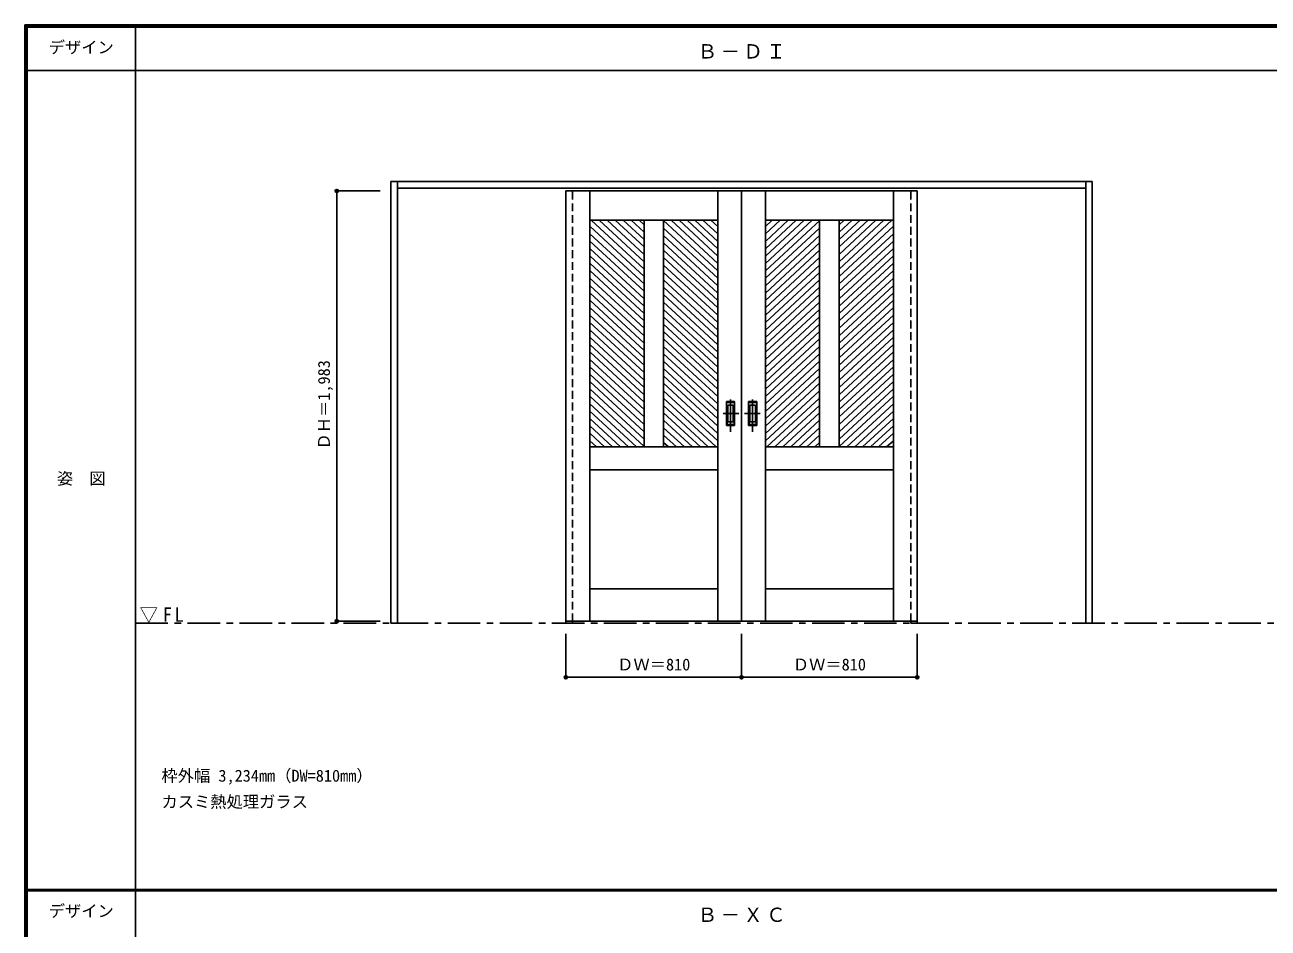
# Model space of a CAD drawing. Units: millimetres, scale not verified. Extents: x -6000 to 5700, y -4307 to 4260.
# Drawn here: x -6000 to -267, y 12 to 4175 of the extents above; entities that cross this region are included whole.
import ezdxf
from ezdxf.enums import TextEntityAlignment as Align

# ---------------------------------------------------------------- set-up
doc = ezdxf.new("R2010")
doc.units = ezdxf.units.MM
doc.header["$LTSCALE"] = 30
doc.header["$PDMODE"] = 32
doc.header["$PDSIZE"] = 15
doc.linetypes.add('CHAIN1', pattern=[8, 5, -1, 1, -1])
doc.linetypes.add('DASHED1', pattern=[1.8, 1.2, -0.6])
for name, color, linetype in [('0-1_通り芯', 7, 'CHAIN1'), ('0-2_扉', 7, 'Continuous'), ('0-4_枠', 3, 'Continuous'), ('0-6_引手', 7, 'Continuous'), ('0-A_文字', 7, 'Continuous'), ('0-B_寸法', 7, 'Continuous'), ('0-C_ハッチ', 4, 'DASHED1'), ('F-1_枠', 6, 'Continuous'), ('F-A_文字', 7, 'Continuous')]:
    doc.layers.add(name, color=color, linetype=linetype)
doc.styles.add('ＭＳ ゴシック', font='')
doc.styles.get('ＭＳ ゴシック').set_extended_font_data('MS Gothic')

msp = doc.modelspace()

# ---------------------------------------------------------------- linework, layer by layer
at = {"layer": '0-1_通り芯'}
msp.add_line((-5490, 1418), (5690, 1418), dxfattribs=at)
at = {"layer": '0-2_扉'}
for p, q in [((-2695, 3409.5), (-3505, 3409.5)), ((-3395, 3409.5), (-3395, 1426.5)), ((-2805, 3409.5), (-2805, 1426.5)), ((-2695, 3409.5), (-2695, 1426.5)), ((-2695, 3409.5), (-1885, 3409.5)), ((-2695, 3409.5), (-2695, 1426.5)), ((-2585, 3409.5), (-2585, 1426.5)), ((-1995, 3409.5), (-1995, 1426.5)), ((-2805, 3274.5), (-3395, 3274.5)), ((-3145, 3274.5), (-3145, 2229.5)), ((-3055, 3274.5), (-3055, 2229.5)), ((-2585, 3274.5), (-1995, 3274.5)), ((-2335, 3274.5), (-2335, 2229.5)), ((-2245, 3274.5), (-2245, 2229.5)), ((-3395, 2229.5), (-2805, 2229.5)), ((-1995, 2229.5), (-2585, 2229.5)), ((-2805, 2124.5), (-3395, 2124.5)), ((-2585, 2124.5), (-1995, 2124.5)), ((-2805, 1576.5), (-3395, 1576.5)), ((-2585, 1576.5), (-1995, 1576.5))]:
    msp.add_line(p, q, dxfattribs=at)
for points in [[(-2695, 1426.5), (-3505, 1426.5), (-3505, 3409.5)], [(-2695, 1426.5), (-1885, 1426.5), (-1885, 3409.5)]]:
    msp.add_lwpolyline(points, dxfattribs=at)
at = {"layer": '0-4_枠'}
for p, q in [((-4312, 1418), (-4312, 3453)), ((-4312, 3453), (-1078, 3453)), ((-4282, 1418), (-4282, 3453)), ((-1108, 1418), (-1108, 3453)), ((-1078, 1418), (-1078, 3453)), ((-4282, 3423), (-1108, 3423)), ((-4282, 1418), (-4312, 1418)), ((-3505, 1426.5), (-3505, 1418)), ((-3505, 1418), (-3475, 1418)), ((-3475, 1426.5), (-3475, 1418)), ((-1915, 1426.5), (-1915, 1418)), ((-1915, 1418), (-1885, 1418)), ((-1885, 1426.5), (-1885, 1418)), ((-1078, 1418), (-1108, 1418))]:
    msp.add_line(p, q, dxfattribs=at)
at = {"layer": '0-4_枠', "color": 4, "linetype": 'DASHED1'}
for p, q in [((-3505, 1426), (-3505, 3423)), ((-3475, 1426), (-3475, 3423)), ((-1915, 1426), (-1915, 3423)), ((-1885, 1426), (-1885, 3423))]:
    msp.add_line(p, q, dxfattribs=at)
at = {"layer": '0-6_引手', "linetype": 'CHAIN1'}
for p, q in [((-2746, 2298.77), (-2746, 2469.62)), ((-2746, 2298.77), (-2746, 2469.62)), ((-2644, 2298.77), (-2644, 2469.62)), ((-2707.93, 2384), (-2780.44, 2384)), ((-2707.93, 2384), (-2780.44, 2384)), ((-2682.07, 2384), (-2609.56, 2384))]:
    msp.add_line(p, q, dxfattribs=at)
at = {"layer": '0-6_引手'}
for p, q in [((-2727, 2439), (-2765, 2439)), ((-2765, 2329), (-2765, 2439)), ((-2727, 2439), (-2765, 2439)), ((-2765, 2329), (-2765, 2439)), ((-2733.5, 2423), (-2758.5, 2423)), ((-2758.5, 2345), (-2758.5, 2423)), ((-2733.5, 2423), (-2758.5, 2423)), ((-2758.5, 2345), (-2758.5, 2423)), ((-2733.5, 2345), (-2733.5, 2423)), ((-2733.5, 2345), (-2733.5, 2423)), ((-2727, 2329), (-2727, 2439)), ((-2727, 2329), (-2727, 2439)), ((-2663, 2439), (-2625, 2439)), ((-2663, 2329), (-2663, 2439)), ((-2656.5, 2423), (-2631.5, 2423)), ((-2656.5, 2345), (-2656.5, 2423)), ((-2631.5, 2345), (-2631.5, 2423)), ((-2625, 2329), (-2625, 2439)), ((-2727, 2329), (-2765, 2329)), ((-2727, 2329), (-2765, 2329)), ((-2733.5, 2345), (-2758.5, 2345)), ((-2733.5, 2345), (-2758.5, 2345)), ((-2663, 2329), (-2625, 2329)), ((-2656.5, 2345), (-2631.5, 2345))]:
    msp.add_line(p, q, dxfattribs=at)
at = {"layer": '0-6_引手', "linetype": 'DASHED1'}
for p, q in [((-2762, 2333), (-2762, 2435)), ((-2762, 2333), (-2762, 2435)), ((-2628, 2333), (-2628, 2435)), ((-2730, 2333), (-2762, 2333)), ((-2730, 2333), (-2762, 2333)), ((-2660, 2333), (-2628, 2333))]:
    msp.add_line(p, q, dxfattribs=at)
for points in [[(-2730, 2333), (-2730, 2435), (-2762, 2435)], [(-2730, 2333), (-2730, 2435), (-2762, 2435)], [(-2660, 2333), (-2660, 2435), (-2628, 2435)]]:
    msp.add_lwpolyline(points, dxfattribs=at)
at = {"layer": '0-B_寸法', "color": 4}
for p, q in [((-4562, 3409.5), (-4362, 3409.5)), ((-4562, 3409.5), (-4562, 1426.5)), ((-4562, 1426.5), (-4362, 1426.5)), ((-3505, 1168), (-3505, 1368)), ((-2695, 1168), (-2695, 1368)), ((-1885, 1168), (-1885, 1368)), ((-3505, 1168), (-1885, 1168))]:
    msp.add_line(p, q, dxfattribs=at)
at = {"layer": '0-B_寸法'}
for p in [(-4562, 3409.5), (-4562, 1426.5), (-3505, 1168), (-2695, 1168), (-1885, 1168)]:
    msp.add_point(p, dxfattribs=at)
at = {"layer": '0-C_ハッチ', "linetype": 'Continuous'}
for p, q in [((-3388.3, 3274.5), (-3145, 3049.22)), ((-3351.5, 3274.5), (-3145, 3083.29)), ((-3314.71, 3274.5), (-3145, 3117.37)), ((-3277.91, 3274.5), (-3145, 3151.44)), ((-3241.11, 3274.5), (-3145, 3185.51)), ((-3204.32, 3274.5), (-3145, 3219.58)), ((-3167.52, 3274.5), (-3145, 3253.65)), ((-3057.13, 3274.5), (-2805, 3041.05)), ((-3020.33, 3274.5), (-2805, 3075.12)), ((-2983.53, 3274.5), (-2805, 3109.19)), ((-2946.74, 3274.5), (-2805, 3143.26)), ((-2909.94, 3274.5), (-2805, 3177.33)), ((-2873.14, 3274.5), (-2805, 3211.4)), ((-2836.35, 3274.5), (-2805, 3245.47)), ((-2406.47, 3274.5), (-2585, 3109.19)), ((-2516.86, 3274.5), (-2585, 3211.4)), ((-2480.06, 3274.5), (-2585, 3177.33)), ((-2443.26, 3274.5), (-2585, 3143.26)), ((-2553.65, 3274.5), (-2585, 3245.47)), ((-2369.67, 3274.5), (-2585, 3075.12)), ((-2332.87, 3274.5), (-2585, 3041.05)), ((-2185.69, 3274.5), (-2245, 3219.58)), ((-2148.89, 3274.5), (-2245, 3185.51)), ((-2112.09, 3274.5), (-2245, 3151.44)), ((-2075.3, 3274.5), (-2245, 3117.37)), ((-2038.5, 3274.5), (-2245, 3083.29)), ((-2001.7, 3274.5), (-2245, 3049.22)), ((-2222.48, 3274.5), (-2245, 3253.65)), ((-3395, 3246.63), (-3145, 3015.15)), ((-3395, 3212.56), (-3145, 2981.08)), ((-3055, 3238.46), (-2805, 3006.98)), ((-2335, 3238.46), (-2585, 3006.98)), ((-1995, 3246.63), (-2245, 3015.15)), ((-1995, 3212.56), (-2245, 2981.08)), ((-3395, 3178.49), (-3145, 2947.01)), ((-3055, 3204.39), (-2805, 2972.91)), ((-3055, 3170.32), (-2805, 2938.84)), ((-2335, 3204.39), (-2585, 2972.91)), ((-2335, 3170.32), (-2585, 2938.84)), ((-1995, 3178.49), (-2245, 2947.01)), ((-3395, 3144.42), (-3145, 2912.94)), ((-3395, 3110.35), (-3145, 2878.87)), ((-3055, 3136.25), (-2805, 2904.76)), ((-3055, 3102.17), (-2805, 2870.69)), ((-2335, 3136.25), (-2585, 2904.76)), ((-2335, 3102.17), (-2585, 2870.69)), ((-1995, 3144.42), (-2245, 2912.94)), ((-1995, 3110.35), (-2245, 2878.87)), ((-3395, 3076.28), (-3145, 2844.8)), ((-3395, 3042.21), (-3145, 2810.73)), ((-3055, 3068.1), (-2805, 2836.62)), ((-2335, 3068.1), (-2585, 2836.62)), ((-1995, 3076.28), (-2245, 2844.8)), ((-1995, 3042.21), (-2245, 2810.73)), ((-3395, 3008.14), (-3145, 2776.66)), ((-3055, 3034.03), (-2805, 2802.55)), ((-3055, 2999.96), (-2805, 2768.48)), ((-2335, 3034.03), (-2585, 2802.55)), ((-2335, 2999.96), (-2585, 2768.48)), ((-1995, 3008.14), (-2245, 2776.66)), ((-3395, 2974.07), (-3145, 2742.58)), ((-3395, 2939.99), (-3145, 2708.51)), ((-3055, 2965.89), (-2805, 2734.41)), ((-3055, 2931.82), (-2805, 2700.34)), ((-2335, 2965.89), (-2585, 2734.41)), ((-2335, 2931.82), (-2585, 2700.34)), ((-1995, 2974.07), (-2245, 2742.58)), ((-1995, 2939.99), (-2245, 2708.51)), ((-3395, 2905.92), (-3145, 2674.44)), ((-3395, 2871.85), (-3145, 2640.37)), ((-3055, 2897.75), (-2805, 2666.27)), ((-2335, 2897.75), (-2585, 2666.27)), ((-1995, 2905.92), (-2245, 2674.44)), ((-1995, 2871.85), (-2245, 2640.37)), ((-3395, 2837.78), (-3145, 2606.3)), ((-3055, 2863.68), (-2805, 2632.2)), ((-3055, 2829.61), (-2805, 2598.12)), ((-2335, 2863.68), (-2585, 2632.2)), ((-2335, 2829.61), (-2585, 2598.12)), ((-1995, 2837.78), (-2245, 2606.3)), ((-3395, 2803.71), (-3145, 2572.23)), ((-3395, 2769.64), (-3145, 2538.16)), ((-3055, 2795.54), (-2805, 2564.05)), ((-3055, 2761.46), (-2805, 2529.98)), ((-2335, 2795.54), (-2585, 2564.05)), ((-2335, 2761.46), (-2585, 2529.98)), ((-1995, 2803.71), (-2245, 2572.23)), ((-1995, 2769.64), (-2245, 2538.16)), ((-3395, 2735.57), (-3145, 2504.09)), ((-3395, 2701.5), (-3145, 2470.02)), ((-3055, 2727.39), (-2805, 2495.91)), ((-2335, 2727.39), (-2585, 2495.91)), ((-1995, 2735.57), (-2245, 2504.09)), ((-1995, 2701.5), (-2245, 2470.02)), ((-3395, 2667.43), (-3145, 2435.94)), ((-3055, 2693.32), (-2805, 2461.84)), ((-3055, 2659.25), (-2805, 2427.77)), ((-2335, 2693.32), (-2585, 2461.84)), ((-2335, 2659.25), (-2585, 2427.77)), ((-1995, 2667.43), (-2245, 2435.94)), ((-3395, 2633.36), (-3145, 2401.87)), ((-3395, 2599.28), (-3145, 2367.8)), ((-3055, 2625.18), (-2805, 2393.7)), ((-3055, 2591.11), (-2805, 2359.63)), ((-2335, 2625.18), (-2585, 2393.7)), ((-2335, 2591.11), (-2585, 2359.63)), ((-1995, 2633.36), (-2245, 2401.87)), ((-1995, 2599.28), (-2245, 2367.8)), ((-3395, 2565.21), (-3145, 2333.73)), ((-3395, 2531.14), (-3145, 2299.66)), ((-3055, 2557.04), (-2805, 2325.56)), ((-3055, 2522.97), (-2805, 2291.49)), ((-2335, 2557.04), (-2585, 2325.56)), ((-2335, 2522.97), (-2585, 2291.49)), ((-1995, 2565.21), (-2245, 2333.73)), ((-1995, 2531.14), (-2245, 2299.66)), ((-3395, 2497.07), (-3145, 2265.59)), ((-3055, 2488.9), (-2805, 2257.41)), ((-2335, 2488.9), (-2585, 2257.41)), ((-1995, 2497.07), (-2245, 2265.59)), ((-3395, 2463), (-3145, 2231.52)), ((-3395, 2428.93), (-3179.62, 2229.5)), ((-3055, 2454.82), (-2811.65, 2229.5)), ((-3055, 2420.75), (-2848.45, 2229.5)), ((-2335, 2454.82), (-2578.35, 2229.5)), ((-2335, 2420.75), (-2541.55, 2229.5)), ((-1995, 2463), (-2245, 2231.52)), ((-1995, 2428.93), (-2210.38, 2229.5)), ((-3395, 2394.86), (-3216.41, 2229.5)), ((-3395, 2360.79), (-3253.21, 2229.5)), ((-3055, 2386.68), (-2885.24, 2229.5)), ((-3055, 2352.61), (-2922.04, 2229.5)), ((-2335, 2386.68), (-2504.76, 2229.5)), ((-2335, 2352.61), (-2467.96, 2229.5)), ((-1995, 2394.86), (-2173.59, 2229.5)), ((-1995, 2360.79), (-2136.79, 2229.5)), ((-3395, 2326.72), (-3290.01, 2229.5)), ((-3055, 2318.54), (-2958.84, 2229.5)), ((-2335, 2318.54), (-2431.16, 2229.5)), ((-1995, 2326.72), (-2099.99, 2229.5)), ((-3395, 2292.64), (-3326.8, 2229.5)), ((-3395, 2258.57), (-3363.6, 2229.5)), ((-3055, 2284.47), (-2995.63, 2229.5)), ((-3055, 2250.4), (-3032.43, 2229.5)), ((-2335, 2284.47), (-2394.37, 2229.5)), ((-2335, 2250.4), (-2357.57, 2229.5)), ((-1995, 2292.64), (-2063.2, 2229.5)), ((-1995, 2258.57), (-2026.4, 2229.5))]:
    msp.add_line(p, q, dxfattribs=at)
at = {"layer": 'F-1_枠'}
for p, q in [((-6000, 4175), (5700, 4175)), ((-6000, 4175), (-6000, -4205)), ((-6000, 4170), (5700, 4170)), ((-6000, 4165), (5700, 4165)), ((-5995, 4175), (-5995, -4205)), ((-5990, 4175), (-5990, -4205)), ((-5490, 4175), (-5490, -3790)), ((-6000, 3965), (5700, 3965)), ((-6000, 190.5), (5700, 190.5)), ((-6000, 187.5), (5700, 187.5)), ((-6000, 184.5), (5700, 184.5))]:
    msp.add_line(p, q, dxfattribs=at)

# ---------------------------------------------------------------- texts
at = {"layer": '0-A_文字', "style": 'ＭＳ ゴシック'}
for s, p in [('枠外幅 3,234mm（DW=810mm）', (-5370, 670.5)), ('カスミ熱処理ガラス', (-5370, 550.5))]:
    msp.add_text(s, height=54.99, dxfattribs=at).set_placement(p, align=Align.BOTTOM_LEFT)
at = {"layer": '0-A_文字', "char_height": 65.98, "attachment_point": 7, "style": 'ＭＳ ゴシック'}
for s, insert in [('\\T1.17;Ｂ－ＤＩ', (-2897.5, 4020)), ('\\T1.26;\\W0.95;▽FL', (-5471.25, 1418)), ('\\T1.17;Ｂ－ＸＣ', (-2897.5, 39.5))]:
    msp.add_mtext(s, dxfattribs=dict(at, insert=insert))
at = {"layer": '0-B_寸法', "style": 'ＭＳ ゴシック'}
msp.add_text('ＤＨ＝1,983', height=54.99, rotation=90, dxfattribs=at).set_placement((-4577, 2217.75), align=Align.BOTTOM_LEFT)
for p in [(-3268.75, 1183), (-2458.75, 1183)]:
    msp.add_text('ＤＷ＝810', height=54.99, dxfattribs=at).set_placement(p, align=Align.BOTTOM_LEFT)
at = {"layer": 'F-A_文字', "style": 'ＭＳ ゴシック'}
for s, p in [('デザイン', (-5890, 4027.5)), ('姿\u3000図', (-5852.5, 2040.25)), ('デザイン', (-5890, 47))]:
    msp.add_text(s, height=54.99, dxfattribs=at).set_placement(p, align=Align.BOTTOM_LEFT)

doc.saveas('drawing.dxf')
